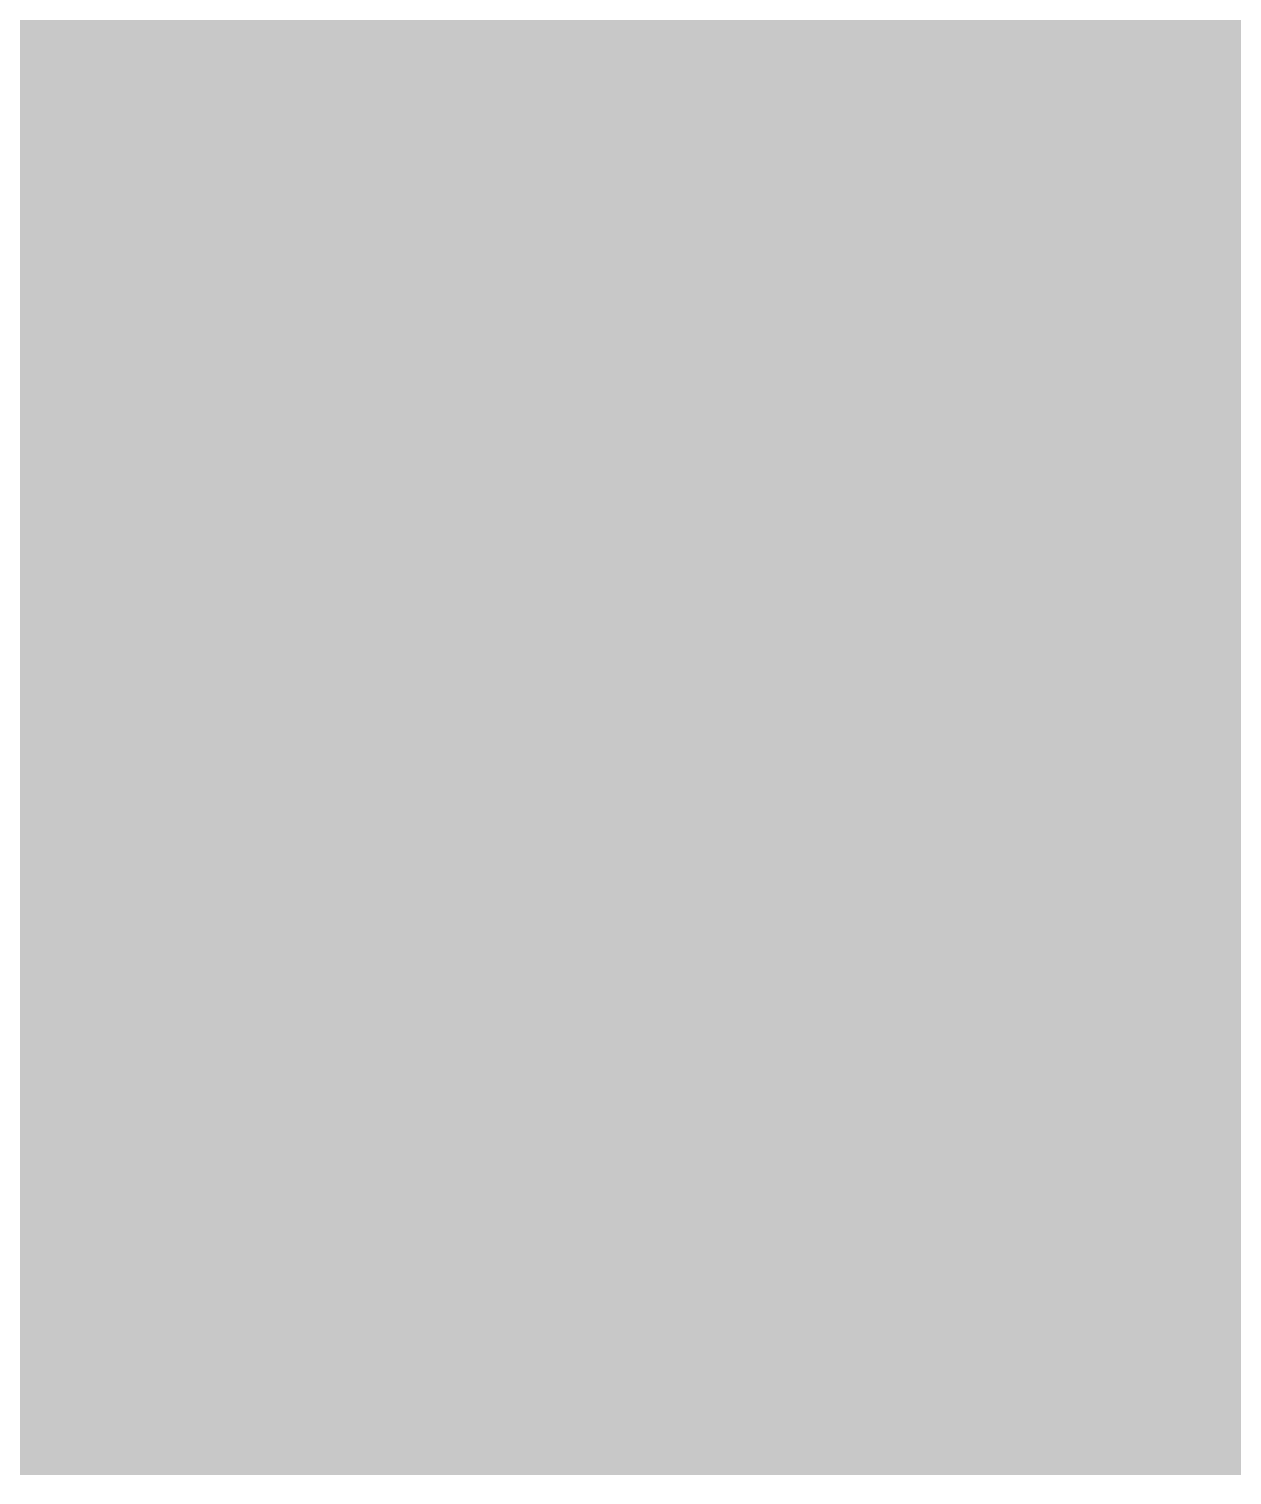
# Model space of a CAD drawing. Header units: inches. Extents: x -4169 to -1846, y 9706 to 12377.
# Drawn here: x -3458.9614 to -3458.8856, y 10411.1209 to 10411.2121 of the extents above; entities that cross this region are included whole.
import ezdxf

# ---------------------------------------------------------------- set-up
doc = ezdxf.new("R2010")
doc.units = ezdxf.units.IN
doc.header["$MEASUREMENT"] = 0
doc.layers.add('A-CLNG-PATT-1', color=252, linetype='Continuous', lineweight=18)
doc.layers.add('P-PIPE-1', color=3, linetype='Continuous', lineweight=5)

msp = doc.modelspace()

# ---------------------------------------------------------------- hatches: boundary and pattern name
at = {"layer": 'A-CLNG-PATT-1'}
h = msp.add_hatch(dxfattribs=at)
h.set_pattern_fill('FP_28', color=256, style=0, pattern_type=2)
h.set_pattern_definition([(108.435, (4.16, 0), (-16.000521, 32.0003383), [6.072, -44.525]), (139.399, (2.24, 5.76), (-96.00016541, 79.9998798), [2.95, -144.562]), (136.848, (16, 7.68), (-240.00202852, 223.9982064), [7.018, -343.889]), (109.983, (10.88, 12.48), (-47.99971113, 127.99986808), [3.746, -183.53]), (90, (9.6, 0), (-16, 16), [3.2, -12.8]), (118.443, (9.6, 3.2), (112.0002199, -207.99937941), [8.734, -427.981]), (84.289, (5.44, 10.88), (-16.00092206, -143.99947947), [3.216, -157.582]), (129.806, (5.76, 14.08), (64.00060153, -80.0001644), [2.499, -122.465])])
h.paths.add_polyline_path([(-3454.923737, 10334.570865), (-3448.023737, 10334.570865), (-3448.023737, 10341.089396), (-3448.773737, 10341.089396), (-3448.773737, 10343.589396), (-3448.023737, 10343.589396), (-3448.023737, 10345.214396), (-3478.298737, 10345.214396), (-3478.298737, 10334.570865), (-3464.183975, 10334.570865)], flags=0)
h.paths.add_polyline_path([(-3435.323737, 10334.570865), (-3435.323737, 10345.214396), (-3443.273737, 10345.214396), (-3443.273737, 10343.589396), (-3442.523737, 10343.589396), (-3442.523737, 10341.089396), (-3443.273737, 10341.089396), (-3443.273737, 10334.570865), (-3436.03078, 10334.570865)], flags=0)
h.paths.add_polyline_path([(-3454.923737, 10352.964396), (-3435.323737, 10352.964396), (-3435.323737, 10353.520865), (-3478.298737, 10353.520865), (-3478.298737, 10352.964396), (-3456.923737, 10352.964396), (-3456.923737, 10353.214396), (-3454.923737, 10353.214396)], flags=0)
h.paths.add_polyline_path([(-3492.060398, 10353.770865), (-3435.323737, 10353.770865), (-3435.323737, 10391.920865), (-3497.548737, 10391.920865), (-3497.548737, 10356.089396), (-3497.298737, 10356.089396), (-3497.298737, 10354.089396), (-3497.548737, 10354.089396), (-3497.548737, 10353.770865), (-3496.990159, 10353.770865)], flags=0)
h.paths.add_polyline_path([(-3447.300991, 10392.170865), (-3435.323737, 10392.170865), (-3435.323737, 10411.120865), (-3479.548737, 10411.120865), (-3479.548737, 10410.414396), (-3497.548737, 10410.414396), (-3497.548737, 10394.089396), (-3497.298737, 10394.089396), (-3497.298737, 10392.170865), (-3455.742483, 10392.170865)], flags=0)
at = {"layer": 'P-PIPE-1'}
h = msp.add_hatch(color=256, dxfattribs=at)
h.paths.add_polyline_path([(-3458.812896, 10411.120865), (-3458.8125, 10411.120865), (-3458.821675, 10649.857928), (-3460, 10649.857928), (-3460, 10411.120865), (-3458.852963, 10411.120865)], flags=0)
h.paths.add_polyline_path([(-3459.692652, 10668.807928), (-3458.8125, 10668.807928), (-3458.822381, 10669.057928), (-3460, 10669.057928), (-3460, 10668.807928), (-3459.767637, 10668.807928)], flags=0)
h.paths.add_polyline_path([(-3459.486119, 10707.207928), (-3458.8125, 10707.207928), (-3458.823793, 10707.457928), (-3460, 10707.457928), (-3460, 10707.207928), (-3459.692652, 10707.207928)], flags=0)
h.paths.add_polyline_path([(-3458.8125, 10726.407928), (-3458.832711, 10949.970865), (-3460, 10949.970865), (-3460, 10726.407928), (-3458.82449, 10726.407928)], flags=0)
h.paths.add_polyline_path([(-3459.692652, 10968.920865), (-3458.8125, 10968.920865), (-3458.833417, 10969.170865), (-3460, 10969.170865), (-3460, 10968.920865), (-3459.851462, 10968.920865)], flags=0)
h.paths.add_polyline_path([(-3459.862188, 11007.320865), (-3458.8125, 11007.320865), (-3458.834829, 11007.570865), (-3460, 11007.570865), (-3460, 11007.320865)], flags=0)
h.paths.add_polyline_path([(-3458.835526, 11026.520865), (-3458.8125, 11026.520865), (-3458.839044, 11122.189396), (-3460, 11122.189396), (-3460, 11026.520865), (-3458.852963, 11026.520865)], flags=0)

doc.saveas('drawing.dxf')
